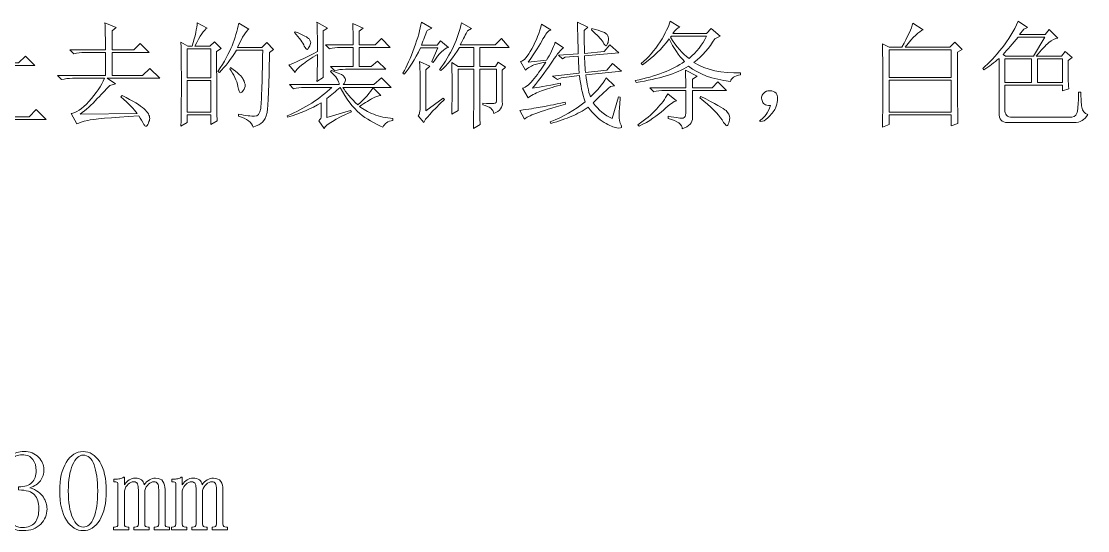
# Model space of a CAD drawing. Header units: inches. Extents: x -99 to 301, y -16 to 251.
# Drawn here: x 31.87 to 79.77, y -15.22 to 7.66 of the extents above; entities that cross this region are included whole.
import ezdxf

# ---------------------------------------------------------------- set-up
doc = ezdxf.new("R2010")
doc.units = ezdxf.units.IN
doc.header["$MEASUREMENT"] = 0
doc.layers.add('_U+68F0_U+52EE_U+934A', color=7, linetype='Continuous')

# ---------------------------------------------------------------- blocks, each defined once
blk = doc.blocks.new('block 4')
at = {"layer": '_U+68F0_U+52EE_U+934A', "lineweight": 0}
for points in [[(39.323, 6.424), (39.323, 5.124), (40.379, 5.124), (40.379, 6.424), (39.323, 6.424)], [(70.856, 6.383), (70.856, 5.144), (73.638, 5.144), (73.638, 6.383), (70.856, 6.383)], [(76.054, 5.977), (76.054, 4.921), (77.252, 4.921), (77.252, 5.977), (76.054, 5.977)], [(77.516, 5.977), (77.516, 4.921), (78.633, 4.921), (78.633, 5.977), (77.516, 5.977)], [(39.323, 5.002), (39.323, 3.58), (40.379, 3.58), (40.379, 5.002), (39.323, 5.002)], [(70.856, 5.022), (70.856, 3.58), (73.638, 3.58), (73.638, 5.022), (70.856, 5.022)]]:
    blk.add_lwpolyline(points, dxfattribs=at)
for points, knots in [([(30.227, 7.562), (30.227, 7.562), (30.775, 7.318), (30.775, 7.318), (30.775, 7.318), (30.552, 7.155), (30.552, 7.155), (30.552, 7.155), (30.552, 5.794), (30.552, 5.794), (30.552, 5.794), (31.75, 5.794), (31.75, 5.794), (31.75, 5.794), (32.055, 6.099), (32.055, 6.099), (32.055, 6.099), (32.481, 5.672), (32.481, 5.672), (32.481, 5.672), (30.552, 5.672), (30.552, 5.672), (30.552, 5.672), (30.552, 3.377), (30.552, 3.377), (30.552, 3.377), (32.217, 3.377), (32.217, 3.377), (32.217, 3.377), (32.542, 3.702), (32.542, 3.702), (32.542, 3.702), (32.989, 3.255), (32.989, 3.255), (32.989, 3.255), (28.927, 3.255), (28.927, 3.255), (28.751, 3.255), (28.589, 3.235), (28.44, 3.194), (28.44, 3.194), (28.257, 3.377), (28.257, 3.377), (28.257, 3.377), (30.247, 3.377), (30.247, 3.377), (30.247, 3.377), (30.247, 6.79), (30.247, 6.79), (30.247, 7.034), (30.24, 7.291), (30.227, 7.562)], [0, 0, 0, 0, 1, 1, 1, 2, 2, 2, 3, 3, 3, 4, 4, 4, 5, 5, 5, 6, 6, 6, 7, 7, 7, 8, 8, 8, 9, 9, 9, 10, 10, 10, 11, 11, 11, 12, 12, 12, 13, 13, 13, 14, 14, 14, 15, 15, 15, 16, 16, 16, 17, 17, 17, 17]), ([(35.648, 6.383), (35.648, 6.871), (35.641, 7.277), (35.628, 7.602), (35.628, 7.602), (36.136, 7.379), (36.136, 7.379), (36.136, 7.379), (35.953, 7.237), (35.953, 7.237), (35.953, 7.237), (35.953, 6.383), (35.953, 6.383), (35.953, 6.383), (36.928, 6.383), (36.928, 6.383), (36.928, 6.383), (37.212, 6.668), (37.212, 6.668), (37.212, 6.668), (37.618, 6.261), (37.618, 6.261), (37.618, 6.261), (35.953, 6.261), (35.953, 6.261), (35.953, 6.261), (35.953, 5.226), (35.953, 5.226), (35.953, 5.226), (37.313, 5.226), (37.313, 5.226), (37.313, 5.226), (37.638, 5.55), (37.638, 5.55), (37.638, 5.55), (38.085, 5.104), (38.085, 5.104), (38.085, 5.104), (35.729, 5.104), (35.729, 5.104), (35.729, 5.104), (36.095, 4.86), (36.095, 4.86), (36.095, 4.86), (35.851, 4.779), (35.851, 4.779), (35.729, 4.657), (35.54, 4.46), (35.283, 4.19), (35.026, 3.905), (34.768, 3.675), (34.511, 3.499), (34.511, 3.499), (37.07, 3.519), (37.07, 3.519), (36.948, 3.709), (36.704, 3.959), (36.339, 4.271), (36.339, 4.271), (36.4, 4.332), (36.4, 4.332), (36.887, 4.088), (37.215, 3.888), (37.384, 3.732), (37.554, 3.576), (37.638, 3.431), (37.638, 3.296), (37.638, 3.255), (37.618, 3.187), (37.577, 3.092), (37.537, 2.998), (37.503, 2.95), (37.476, 2.95), (37.435, 2.95), (37.401, 2.978), (37.374, 3.032), (37.306, 3.153), (37.232, 3.282), (37.151, 3.418), (35.851, 3.336), (35.087, 3.269), (34.856, 3.214), (34.626, 3.161), (34.464, 3.106), (34.369, 3.052), (34.369, 3.052), (34.105, 3.519), (34.105, 3.519), (34.322, 3.532), (34.589, 3.715), (34.907, 4.068), (35.225, 4.42), (35.459, 4.765), (35.608, 5.104), (35.608, 5.104), (34.166, 5.104), (34.166, 5.104), (33.99, 5.104), (33.828, 5.083), (33.679, 5.043), (33.679, 5.043), (33.496, 5.226), (33.496, 5.226), (33.496, 5.226), (35.648, 5.226), (35.648, 5.226), (35.648, 5.226), (35.648, 6.261), (35.648, 6.261), (35.648, 6.261), (34.715, 6.261), (34.715, 6.261), (34.538, 6.261), (34.376, 6.241), (34.227, 6.2), (34.227, 6.2), (34.044, 6.383), (34.044, 6.383), (34.044, 6.383), (35.648, 6.383), (35.648, 6.383)], [0, 0, 0, 0, 1, 1, 1, 2, 2, 2, 3, 3, 3, 4, 4, 4, 5, 5, 5, 6, 6, 6, 7, 7, 7, 8, 8, 8, 9, 9, 9, 10, 10, 10, 11, 11, 11, 12, 12, 12, 13, 13, 13, 14, 14, 14, 15, 15, 15, 16, 16, 16, 17, 17, 17, 18, 18, 18, 19, 19, 19, 20, 20, 20, 21, 21, 21, 22, 22, 22, 23, 23, 23, 24, 24, 24, 25, 25, 25, 26, 26, 26, 27, 27, 27, 28, 28, 28, 29, 29, 29, 30, 30, 30, 31, 31, 31, 32, 32, 32, 33, 33, 33, 34, 34, 34, 35, 35, 35, 36, 36, 36, 37, 37, 37, 38, 38, 38, 39, 39, 39, 40, 40, 40, 40]), ([(40.643, 6.302), (40.643, 4.718), (40.65, 3.681), (40.663, 3.194), (40.663, 3.194), (40.379, 3.032), (40.379, 3.032), (40.379, 3.032), (40.379, 3.458), (40.379, 3.458), (40.379, 3.458), (39.323, 3.458), (39.323, 3.458), (39.323, 3.458), (39.323, 3.113), (39.323, 3.113), (39.323, 3.113), (39.039, 2.95), (39.039, 2.95), (39.053, 3.587), (39.059, 4.22), (39.059, 4.85), (39.059, 5.479), (39.053, 6.106), (39.039, 6.729), (39.039, 6.729), (39.344, 6.546), (39.344, 6.546), (39.344, 6.546), (39.547, 6.546), (39.547, 6.546), (39.682, 7.006), (39.756, 7.358), (39.77, 7.602), (39.77, 7.602), (40.217, 7.358), (40.217, 7.358), (40.081, 7.291), (39.899, 7.02), (39.669, 6.546), (39.669, 6.546), (40.339, 6.546), (40.339, 6.546), (40.339, 6.546), (40.542, 6.749), (40.542, 6.749), (40.542, 6.749), (40.846, 6.444), (40.846, 6.444), (40.846, 6.444), (40.643, 6.302), (40.643, 6.302)], [0, 0, 0, 0, 1, 1, 1, 2, 2, 2, 3, 3, 3, 4, 4, 4, 5, 5, 5, 6, 6, 6, 7, 7, 7, 8, 8, 8, 9, 9, 9, 10, 10, 10, 11, 11, 11, 12, 12, 12, 13, 13, 13, 14, 14, 14, 15, 15, 15, 16, 16, 16, 17, 17, 17, 17]), ([(41.638, 7.582), (41.638, 7.582), (42.085, 7.318), (42.085, 7.318), (41.976, 7.25), (41.807, 6.973), (41.577, 6.485), (41.577, 6.485), (42.674, 6.485), (42.674, 6.485), (42.674, 6.485), (42.897, 6.708), (42.897, 6.708), (42.897, 6.708), (43.201, 6.404), (43.201, 6.404), (43.201, 6.404), (43.019, 6.261), (43.019, 6.261), (42.992, 4.677), (42.954, 3.78), (42.907, 3.57), (42.86, 3.36), (42.792, 3.214), (42.704, 3.133), (42.616, 3.052), (42.477, 2.978), (42.288, 2.91), (42.22, 3.126), (41.997, 3.289), (41.618, 3.397), (41.618, 3.397), (41.618, 3.499), (41.618, 3.499), (41.956, 3.431), (42.2, 3.397), (42.349, 3.397), (42.498, 3.397), (42.589, 3.512), (42.623, 3.742), (42.656, 3.973), (42.687, 4.846), (42.714, 6.363), (42.714, 6.363), (41.537, 6.363), (41.537, 6.363), (41.293, 5.97), (41.036, 5.639), (40.765, 5.368), (40.765, 5.368), (40.704, 5.408), (40.704, 5.408), (40.988, 5.842), (41.198, 6.228), (41.334, 6.566), (41.469, 6.905), (41.57, 7.243), (41.638, 7.582)], [0, 0, 0, 0, 1, 1, 1, 2, 2, 2, 3, 3, 3, 4, 4, 4, 5, 5, 5, 6, 6, 6, 7, 7, 7, 8, 8, 8, 9, 9, 9, 10, 10, 10, 11, 11, 11, 12, 12, 12, 13, 13, 13, 14, 14, 14, 15, 15, 15, 16, 16, 16, 17, 17, 17, 18, 18, 18, 19, 19, 19, 19]), ([(45.435, 7.237), (45.435, 7.237), (45.435, 5.144), (45.435, 5.144), (45.435, 5.144), (45.151, 4.961), (45.151, 4.961), (45.164, 5.3), (45.171, 5.706), (45.171, 6.18), (44.887, 6.004), (44.654, 5.845), (44.471, 5.703), (44.288, 5.561), (44.19, 5.449), (44.176, 5.368), (44.176, 5.368), (43.892, 5.713), (43.892, 5.713), (44.122, 5.781), (44.549, 5.977), (45.171, 6.302), (45.171, 6.993), (45.164, 7.433), (45.151, 7.623), (45.151, 7.623), (45.618, 7.358), (45.618, 7.358), (45.618, 7.358), (45.435, 7.237), (45.435, 7.237)], [0, 0, 0, 0, 1, 1, 1, 2, 2, 2, 3, 3, 3, 4, 4, 4, 5, 5, 5, 6, 6, 6, 7, 7, 7, 8, 8, 8, 9, 9, 9, 10, 10, 10, 10]), ([(44.176, 7.196), (44.542, 7.047), (44.748, 6.938), (44.796, 6.871), (44.843, 6.803), (44.867, 6.749), (44.867, 6.708), (44.867, 6.654), (44.846, 6.59), (44.806, 6.515), (44.765, 6.441), (44.731, 6.404), (44.704, 6.404), (44.664, 6.404), (44.623, 6.451), (44.582, 6.546), (44.514, 6.708), (44.366, 6.912), (44.136, 7.155), (44.136, 7.155), (44.176, 7.196), (44.176, 7.196)], [0, 0, 0, 0, 1, 1, 1, 2, 2, 2, 3, 3, 3, 4, 4, 4, 5, 5, 5, 6, 6, 6, 7, 7, 7, 7]), ([(45.537, 6.607), (45.537, 6.607), (46.775, 6.607), (46.775, 6.607), (46.775, 7.067), (46.768, 7.386), (46.755, 7.562), (46.755, 7.562), (47.222, 7.358), (47.222, 7.358), (47.222, 7.358), (47.039, 7.216), (47.039, 7.216), (47.039, 7.216), (47.039, 6.607), (47.039, 6.607), (47.039, 6.607), (47.77, 6.607), (47.77, 6.607), (47.77, 6.607), (48.054, 6.891), (48.054, 6.891), (48.054, 6.891), (48.44, 6.485), (48.44, 6.485), (48.44, 6.485), (47.039, 6.485), (47.039, 6.485), (47.039, 6.485), (47.039, 5.632), (47.039, 5.632), (47.039, 5.632), (47.587, 5.632), (47.587, 5.632), (47.587, 5.632), (47.872, 5.876), (47.872, 5.876), (47.872, 5.876), (48.237, 5.51), (48.237, 5.51), (48.237, 5.51), (46.43, 5.51), (46.43, 5.51), (46.254, 5.51), (46.092, 5.489), (45.943, 5.449), (45.943, 5.449), (45.76, 5.632), (45.76, 5.632), (45.76, 5.632), (46.775, 5.632), (46.775, 5.632), (46.775, 5.632), (46.775, 6.485), (46.775, 6.485), (46.775, 6.485), (46.207, 6.485), (46.207, 6.485), (46.031, 6.485), (45.868, 6.465), (45.72, 6.424), (45.72, 6.424), (45.537, 6.607), (45.537, 6.607)], [0, 0, 0, 0, 1, 1, 1, 2, 2, 2, 3, 3, 3, 4, 4, 4, 5, 5, 5, 6, 6, 6, 7, 7, 7, 8, 8, 8, 9, 9, 9, 10, 10, 10, 11, 11, 11, 12, 12, 12, 13, 13, 13, 14, 14, 14, 15, 15, 15, 16, 16, 16, 17, 17, 17, 18, 18, 18, 19, 19, 19, 20, 20, 20, 21, 21, 21, 21]), ([(49.841, 7.623), (49.841, 7.623), (50.308, 7.358), (50.308, 7.358), (50.308, 7.358), (50.105, 7.257), (50.105, 7.257), (50.024, 7.067), (49.936, 6.844), (49.841, 6.587), (49.841, 6.587), (50.552, 6.587), (50.552, 6.587), (50.552, 6.587), (50.694, 6.79), (50.694, 6.79), (50.694, 6.79), (51.059, 6.485), (51.059, 6.485), (50.87, 6.458), (50.639, 6.234), (50.369, 5.815), (50.369, 5.815), (50.308, 5.855), (50.308, 5.855), (50.308, 5.855), (50.572, 6.465), (50.572, 6.465), (50.572, 6.465), (49.801, 6.465), (49.801, 6.465), (49.543, 5.95), (49.3, 5.557), (49.07, 5.286), (49.07, 5.286), (49.009, 5.327), (49.009, 5.327), (49.184, 5.639), (49.354, 6.018), (49.516, 6.465), (49.679, 6.912), (49.787, 7.298), (49.841, 7.623)], [0, 0, 0, 0, 1, 1, 1, 2, 2, 2, 3, 3, 3, 4, 4, 4, 5, 5, 5, 6, 6, 6, 7, 7, 7, 8, 8, 8, 9, 9, 9, 10, 10, 10, 11, 11, 11, 12, 12, 12, 13, 13, 13, 14, 14, 14, 14]), ([(52.095, 7.338), (52.095, 7.338), (51.912, 7.237), (51.912, 7.237), (51.831, 7.088), (51.722, 6.878), (51.587, 6.607), (51.587, 6.607), (53.151, 6.607), (53.151, 6.607), (53.151, 6.607), (53.435, 6.891), (53.435, 6.891), (53.435, 6.891), (53.78, 6.485), (53.78, 6.485), (53.78, 6.485), (52.46, 6.485), (52.46, 6.485), (52.46, 6.485), (52.46, 5.632), (52.46, 5.632), (52.46, 5.632), (53.171, 5.632), (53.171, 5.632), (53.171, 5.632), (53.293, 5.835), (53.293, 5.835), (53.293, 5.835), (53.618, 5.611), (53.618, 5.611), (53.618, 5.611), (53.475, 5.469), (53.475, 5.469), (53.475, 5.469), (53.475, 4.047), (53.475, 4.047), (53.503, 3.803), (53.374, 3.627), (53.09, 3.519), (53.076, 3.709), (52.914, 3.837), (52.602, 3.905), (52.602, 3.905), (52.602, 3.986), (52.602, 3.986), (52.846, 3.973), (53.012, 3.966), (53.1, 3.966), (53.188, 3.966), (53.225, 4.04), (53.212, 4.19), (53.212, 4.19), (53.212, 5.51), (53.212, 5.51), (53.212, 5.51), (52.46, 5.51), (52.46, 5.51), (52.46, 3.952), (52.467, 3.126), (52.481, 3.032), (52.481, 3.032), (52.176, 2.849), (52.176, 2.849), (52.189, 3.35), (52.196, 4.237), (52.196, 5.51), (52.196, 5.51), (51.486, 5.51), (51.486, 5.51), (51.486, 5.51), (51.486, 3.661), (51.486, 3.661), (51.486, 3.661), (51.201, 3.499), (51.201, 3.499), (51.215, 3.905), (51.222, 4.301), (51.222, 4.687), (51.222, 5.073), (51.215, 5.449), (51.201, 5.815), (51.201, 5.815), (51.486, 5.632), (51.486, 5.632), (51.486, 5.632), (52.196, 5.632), (52.196, 5.632), (52.196, 5.632), (52.196, 6.485), (52.196, 6.485), (52.196, 6.485), (51.547, 6.485), (51.547, 6.485), (51.276, 6.038), (50.998, 5.693), (50.714, 5.449), (50.714, 5.449), (50.653, 5.489), (50.653, 5.489), (50.91, 5.828), (51.12, 6.177), (51.283, 6.536), (51.445, 6.894), (51.567, 7.25), (51.648, 7.602), (51.648, 7.602), (52.095, 7.338), (52.095, 7.338)], [0, 0, 0, 0, 1, 1, 1, 2, 2, 2, 3, 3, 3, 4, 4, 4, 5, 5, 5, 6, 6, 6, 7, 7, 7, 8, 8, 8, 9, 9, 9, 10, 10, 10, 11, 11, 11, 12, 12, 12, 13, 13, 13, 14, 14, 14, 15, 15, 15, 16, 16, 16, 17, 17, 17, 18, 18, 18, 19, 19, 19, 20, 20, 20, 21, 21, 21, 22, 22, 22, 23, 23, 23, 24, 24, 24, 25, 25, 25, 26, 26, 26, 27, 27, 27, 28, 28, 28, 29, 29, 29, 30, 30, 30, 31, 31, 31, 32, 32, 32, 33, 33, 33, 34, 34, 34, 35, 35, 35, 36, 36, 36, 36]), ([(55.242, 7.541), (55.242, 7.541), (55.648, 7.277), (55.648, 7.277), (55.54, 7.237), (55.425, 7.101), (55.303, 6.871), (55.181, 6.627), (54.958, 6.282), (54.633, 5.835), (54.633, 5.835), (55.465, 5.916), (55.465, 5.916), (55.628, 6.187), (55.756, 6.458), (55.851, 6.729), (55.851, 6.729), (56.217, 6.465), (56.217, 6.465), (56.122, 6.41), (55.959, 6.214), (55.729, 5.876), (55.499, 5.537), (55.201, 5.13), (54.836, 4.657), (55.025, 4.684), (55.445, 4.758), (56.095, 4.88), (56.095, 4.88), (56.095, 4.799), (56.095, 4.799), (55.729, 4.704), (55.445, 4.619), (55.242, 4.545), (55.039, 4.47), (54.836, 4.365), (54.633, 4.23), (54.633, 4.23), (54.389, 4.657), (54.389, 4.657), (54.538, 4.697), (54.711, 4.843), (54.907, 5.094), (55.103, 5.344), (55.276, 5.591), (55.425, 5.835), (55.276, 5.808), (55.12, 5.771), (54.958, 5.723), (54.795, 5.675), (54.646, 5.591), (54.511, 5.469), (54.511, 5.469), (54.288, 5.855), (54.288, 5.855), (54.437, 5.882), (54.609, 6.075), (54.806, 6.434), (55.002, 6.793), (55.147, 7.162), (55.242, 7.541)], [0, 0, 0, 0, 1, 1, 1, 2, 2, 2, 3, 3, 3, 4, 4, 4, 5, 5, 5, 6, 6, 6, 7, 7, 7, 8, 8, 8, 9, 9, 9, 10, 10, 10, 11, 11, 11, 12, 12, 12, 13, 13, 13, 14, 14, 14, 15, 15, 15, 16, 16, 16, 17, 17, 17, 18, 18, 18, 19, 19, 19, 20, 20, 20, 20]), ([(57.171, 6.119), (57.171, 5.929), (57.184, 5.679), (57.212, 5.368), (57.212, 5.368), (58.166, 5.469), (58.166, 5.469), (58.166, 5.469), (58.43, 5.774), (58.43, 5.774), (58.43, 5.774), (58.836, 5.429), (58.836, 5.429), (58.836, 5.429), (57.232, 5.266), (57.232, 5.266), (57.273, 4.846), (57.34, 4.514), (57.435, 4.271), (57.733, 4.541), (57.97, 4.826), (58.146, 5.124), (58.146, 5.124), (58.511, 4.758), (58.511, 4.758), (58.511, 4.758), (58.328, 4.738), (58.328, 4.738), (58.071, 4.494), (57.814, 4.251), (57.557, 4.007), (57.8, 3.668), (58.085, 3.431), (58.41, 3.296), (58.41, 3.296), (58.694, 4.271), (58.694, 4.271), (58.694, 4.271), (58.775, 4.251), (58.775, 4.251), (58.748, 3.939), (58.731, 3.681), (58.724, 3.479), (58.717, 3.275), (58.748, 3.113), (58.816, 2.991), (58.829, 2.964), (58.836, 2.943), (58.836, 2.93), (58.836, 2.876), (58.765, 2.859), (58.623, 2.879), (58.48, 2.899), (58.291, 2.981), (58.054, 3.123), (57.817, 3.265), (57.577, 3.492), (57.333, 3.803), (57.09, 3.641), (56.843, 3.505), (56.592, 3.397), (56.342, 3.289), (56.027, 3.181), (55.648, 3.072), (55.648, 3.072), (55.628, 3.153), (55.628, 3.153), (56.21, 3.37), (56.731, 3.668), (57.191, 4.047), (57.069, 4.413), (56.988, 4.806), (56.948, 5.226), (56.948, 5.226), (56.115, 5.124), (56.115, 5.124), (56.115, 5.124), (55.953, 5.043), (55.953, 5.043), (55.953, 5.043), (55.729, 5.205), (55.729, 5.205), (55.729, 5.205), (56.927, 5.327), (56.927, 5.327), (56.914, 5.517), (56.9, 5.774), (56.887, 6.099), (56.887, 6.099), (56.298, 6.059), (56.298, 6.059), (56.298, 6.059), (56.176, 5.977), (56.176, 5.977), (56.176, 5.977), (55.993, 6.14), (55.993, 6.14), (55.993, 6.14), (56.887, 6.2), (56.887, 6.2), (56.873, 6.675), (56.86, 7.148), (56.846, 7.623), (56.846, 7.623), (57.313, 7.399), (57.313, 7.399), (57.313, 7.399), (57.151, 7.257), (57.151, 7.257), (57.151, 6.973), (57.157, 6.627), (57.171, 6.221), (57.171, 6.221), (58.044, 6.302), (58.044, 6.302), (58.044, 6.302), (58.308, 6.607), (58.308, 6.607), (58.308, 6.607), (58.714, 6.241), (58.714, 6.241), (58.714, 6.241), (57.171, 6.119), (57.171, 6.119)], [0, 0, 0, 0, 1, 1, 1, 2, 2, 2, 3, 3, 3, 4, 4, 4, 5, 5, 5, 6, 6, 6, 7, 7, 7, 8, 8, 8, 9, 9, 9, 10, 10, 10, 11, 11, 11, 12, 12, 12, 13, 13, 13, 14, 14, 14, 15, 15, 15, 16, 16, 16, 17, 17, 17, 18, 18, 18, 19, 19, 19, 20, 20, 20, 21, 21, 21, 22, 22, 22, 23, 23, 23, 24, 24, 24, 25, 25, 25, 26, 26, 26, 27, 27, 27, 28, 28, 28, 29, 29, 29, 30, 30, 30, 31, 31, 31, 32, 32, 32, 33, 33, 33, 34, 34, 34, 35, 35, 35, 36, 36, 36, 37, 37, 37, 38, 38, 38, 39, 39, 39, 40, 40, 40, 41, 41, 41, 41]), ([(57.476, 7.277), (57.476, 7.277), (57.496, 7.338), (57.496, 7.338), (57.915, 7.23), (58.146, 7.138), (58.186, 7.064), (58.227, 6.989), (58.247, 6.925), (58.247, 6.871), (58.247, 6.803), (58.233, 6.736), (58.207, 6.668), (58.179, 6.6), (58.152, 6.566), (58.125, 6.566), (58.098, 6.566), (58.057, 6.62), (58.003, 6.729), (57.909, 6.878), (57.733, 7.06), (57.476, 7.277)], [0, 0, 0, 0, 1, 1, 1, 2, 2, 2, 3, 3, 3, 4, 4, 4, 5, 5, 5, 6, 6, 6, 7, 7, 7, 7]), ([(60.968, 6.871), (60.656, 6.438), (60.257, 6.051), (59.77, 5.713), (59.77, 5.713), (59.709, 5.774), (59.709, 5.774), (60.034, 6.031), (60.318, 6.353), (60.562, 6.739), (60.806, 7.125), (60.954, 7.433), (61.009, 7.663), (61.009, 7.663), (61.455, 7.399), (61.455, 7.399), (61.347, 7.372), (61.239, 7.277), (61.13, 7.115), (61.13, 7.115), (62.653, 7.115), (62.653, 7.115), (62.653, 7.115), (62.856, 7.338), (62.856, 7.338), (62.856, 7.338), (63.262, 6.993), (63.262, 6.993), (63.262, 6.993), (63.019, 6.871), (63.019, 6.871), (62.775, 6.465), (62.463, 6.112), (62.085, 5.815), (62.639, 5.476), (63.337, 5.32), (64.176, 5.347), (64.176, 5.347), (64.176, 5.266), (64.176, 5.266), (63.905, 5.212), (63.756, 5.11), (63.729, 4.961), (62.917, 5.056), (62.288, 5.286), (61.841, 5.652), (61.286, 5.313), (60.501, 5.07), (59.486, 4.921), (59.486, 4.921), (59.445, 5.002), (59.445, 5.002), (60.379, 5.191), (61.117, 5.476), (61.658, 5.855), (61.401, 6.126), (61.171, 6.465), (60.968, 6.871)], [0, 0, 0, 0, 1, 1, 1, 2, 2, 2, 3, 3, 3, 4, 4, 4, 5, 5, 5, 6, 6, 6, 7, 7, 7, 8, 8, 8, 9, 9, 9, 10, 10, 10, 11, 11, 11, 12, 12, 12, 13, 13, 13, 14, 14, 14, 15, 15, 15, 16, 16, 16, 17, 17, 17, 18, 18, 18, 19, 19, 19, 19]), ([(73.922, 6.282), (73.922, 4.399), (73.929, 3.33), (73.942, 3.072), (73.942, 3.072), (73.638, 2.971), (73.638, 2.971), (73.638, 2.971), (73.638, 3.458), (73.638, 3.458), (73.638, 3.458), (70.856, 3.458), (70.856, 3.458), (70.856, 3.458), (70.856, 3.032), (70.856, 3.032), (70.856, 3.032), (70.551, 2.91), (70.551, 2.91), (70.565, 3.546), (70.572, 4.176), (70.572, 4.799), (70.572, 5.422), (70.565, 6.038), (70.551, 6.648), (70.551, 6.648), (70.856, 6.505), (70.856, 6.505), (70.856, 6.505), (71.425, 6.505), (71.425, 6.505), (71.695, 6.979), (71.858, 7.338), (71.912, 7.582), (71.912, 7.582), (72.379, 7.277), (72.379, 7.277), (72.203, 7.223), (71.932, 6.966), (71.567, 6.505), (71.567, 6.505), (73.577, 6.505), (73.577, 6.505), (73.577, 6.505), (73.8, 6.729), (73.8, 6.729), (73.8, 6.729), (74.125, 6.404), (74.125, 6.404), (74.125, 6.404), (73.922, 6.282), (73.922, 6.282)], [0, 0, 0, 0, 1, 1, 1, 2, 2, 2, 3, 3, 3, 4, 4, 4, 5, 5, 5, 6, 6, 6, 7, 7, 7, 8, 8, 8, 9, 9, 9, 10, 10, 10, 11, 11, 11, 12, 12, 12, 13, 13, 13, 14, 14, 14, 15, 15, 15, 16, 16, 16, 17, 17, 17, 17]), ([(78.896, 5.896), (78.896, 5.896), (78.896, 5.083), (78.896, 5.083), (78.896, 4.934), (78.903, 4.785), (78.917, 4.636), (78.917, 4.636), (78.633, 4.535), (78.633, 4.535), (78.633, 4.535), (78.633, 4.799), (78.633, 4.799), (78.633, 4.799), (76.054, 4.799), (76.054, 4.799), (76.054, 4.799), (76.054, 3.702), (76.054, 3.702), (76.04, 3.472), (76.149, 3.357), (76.379, 3.357), (76.379, 3.357), (79.059, 3.357), (79.059, 3.357), (79.208, 3.357), (79.296, 3.482), (79.323, 3.732), (79.35, 3.983), (79.364, 4.23), (79.364, 4.474), (79.364, 4.474), (79.465, 4.474), (79.465, 4.474), (79.465, 4.203), (79.478, 3.979), (79.506, 3.803), (79.533, 3.627), (79.621, 3.519), (79.77, 3.479), (79.634, 3.235), (79.431, 3.113), (79.16, 3.113), (79.16, 3.113), (76.176, 3.113), (76.176, 3.113), (75.905, 3.113), (75.777, 3.262), (75.79, 3.56), (75.79, 3.56), (75.79, 5.998), (75.79, 5.998), (75.573, 5.808), (75.344, 5.639), (75.1, 5.489), (75.1, 5.489), (75.059, 5.55), (75.059, 5.55), (75.344, 5.794), (75.631, 6.099), (75.922, 6.465), (76.213, 6.83), (76.453, 7.23), (76.643, 7.663), (76.643, 7.663), (77.069, 7.379), (77.069, 7.379), (77.069, 7.379), (76.907, 7.318), (76.907, 7.318), (76.907, 7.318), (76.704, 7.074), (76.704, 7.074), (76.704, 7.074), (77.861, 7.074), (77.861, 7.074), (77.861, 7.074), (78.044, 7.298), (78.044, 7.298), (78.044, 7.298), (78.43, 6.912), (78.43, 6.912), (78.308, 6.898), (78.172, 6.83), (78.023, 6.708), (77.874, 6.587), (77.685, 6.383), (77.455, 6.099), (77.455, 6.099), (78.592, 6.099), (78.592, 6.099), (78.592, 6.099), (78.755, 6.302), (78.755, 6.302), (78.755, 6.302), (79.079, 6.038), (79.079, 6.038), (79.079, 6.038), (78.896, 5.896), (78.896, 5.896)], [0, 0, 0, 0, 1, 1, 1, 2, 2, 2, 3, 3, 3, 4, 4, 4, 5, 5, 5, 6, 6, 6, 7, 7, 7, 8, 8, 8, 9, 9, 9, 10, 10, 10, 11, 11, 11, 12, 12, 12, 13, 13, 13, 14, 14, 14, 15, 15, 15, 16, 16, 16, 17, 17, 17, 18, 18, 18, 19, 19, 19, 20, 20, 20, 21, 21, 21, 22, 22, 22, 23, 23, 23, 24, 24, 24, 25, 25, 25, 26, 26, 26, 27, 27, 27, 28, 28, 28, 29, 29, 29, 30, 30, 30, 31, 31, 31, 32, 32, 32, 33, 33, 33, 33]), ([(61.069, 6.993), (61.069, 6.993), (61.029, 6.952), (61.029, 6.952), (61.286, 6.532), (61.564, 6.214), (61.862, 5.998), (62.199, 6.282), (62.463, 6.614), (62.653, 6.993), (62.653, 6.993), (61.069, 6.993), (61.069, 6.993)], [0, 0, 0, 0, 1, 1, 1, 2, 2, 2, 3, 3, 3, 4, 4, 4, 4]), ([(76.643, 6.952), (76.399, 6.654), (76.176, 6.397), (75.973, 6.18), (75.973, 6.18), (76.074, 6.099), (76.074, 6.099), (76.074, 6.099), (77.333, 6.099), (77.333, 6.099), (77.333, 6.099), (77.841, 6.952), (77.841, 6.952), (77.841, 6.952), (76.643, 6.952), (76.643, 6.952)], [0, 0, 0, 0, 1, 1, 1, 2, 2, 2, 3, 3, 3, 4, 4, 4, 5, 5, 5, 5]), ([(49.78, 5.307), (49.78, 5.401), (49.773, 5.584), (49.76, 5.855), (49.76, 5.855), (50.227, 5.652), (50.227, 5.652), (50.227, 5.652), (50.044, 5.489), (50.044, 5.489), (50.044, 5.489), (50.044, 3.641), (50.044, 3.641), (50.044, 3.641), (50.816, 4.21), (50.816, 4.21), (50.816, 4.21), (50.876, 4.149), (50.876, 4.149), (50.308, 3.607), (49.997, 3.262), (49.943, 3.113), (49.943, 3.113), (49.699, 3.418), (49.699, 3.418), (49.753, 3.499), (49.78, 3.593), (49.78, 3.702), (49.78, 3.702), (49.78, 5.307), (49.78, 5.307)], [0, 0, 0, 0, 1, 1, 1, 2, 2, 2, 3, 3, 3, 4, 4, 4, 5, 5, 5, 6, 6, 6, 7, 7, 7, 8, 8, 8, 9, 9, 9, 10, 10, 10, 10]), ([(41.273, 5.591), (41.597, 5.347), (41.787, 5.168), (41.841, 5.053), (41.895, 4.938), (41.922, 4.853), (41.922, 4.799), (41.922, 4.704), (41.895, 4.623), (41.841, 4.555), (41.787, 4.487), (41.746, 4.453), (41.719, 4.453), (41.665, 4.453), (41.625, 4.548), (41.597, 4.738), (41.543, 5.009), (41.421, 5.273), (41.232, 5.53), (41.232, 5.53), (41.273, 5.591), (41.273, 5.591)], [0, 0, 0, 0, 1, 1, 1, 2, 2, 2, 3, 3, 3, 4, 4, 4, 5, 5, 5, 6, 6, 6, 7, 7, 7, 7]), ([(46.146, 4.819), (46.146, 4.982), (46.017, 5.178), (45.76, 5.408), (45.76, 5.408), (45.8, 5.449), (45.8, 5.449), (46.125, 5.34), (46.311, 5.252), (46.359, 5.185), (46.406, 5.117), (46.43, 5.063), (46.43, 5.022), (46.43, 4.968), (46.396, 4.9), (46.329, 4.819), (46.329, 4.819), (47.709, 4.819), (47.709, 4.819), (47.709, 4.819), (48.054, 5.124), (48.054, 5.124), (48.054, 5.124), (48.481, 4.697), (48.481, 4.697), (48.481, 4.697), (46.308, 4.697), (46.308, 4.697), (46.457, 4.467), (46.68, 4.203), (46.978, 3.905), (47.316, 4.203), (47.547, 4.46), (47.669, 4.677), (47.669, 4.677), (48.014, 4.332), (48.014, 4.332), (47.905, 4.318), (47.787, 4.277), (47.658, 4.21), (47.53, 4.142), (47.33, 4.02), (47.06, 3.844), (47.222, 3.709), (47.435, 3.59), (47.699, 3.489), (47.963, 3.387), (48.251, 3.323), (48.562, 3.296), (48.562, 3.296), (48.562, 3.214), (48.562, 3.214), (48.332, 3.174), (48.183, 3.072), (48.115, 2.91), (47.722, 3.072), (47.374, 3.279), (47.07, 3.529), (46.765, 3.78), (46.471, 4.169), (46.186, 4.697), (45.997, 4.521), (45.8, 4.352), (45.598, 4.19), (45.598, 4.19), (45.598, 3.336), (45.598, 3.336), (45.598, 3.336), (46.653, 3.661), (46.653, 3.661), (46.653, 3.661), (46.694, 3.6), (46.694, 3.6), (45.963, 3.275), (45.557, 3.025), (45.476, 2.849), (45.476, 2.849), (45.232, 3.194), (45.232, 3.194), (45.313, 3.262), (45.347, 3.336), (45.334, 3.418), (45.334, 3.418), (45.334, 4.007), (45.334, 4.007), (44.9, 3.736), (44.4, 3.519), (43.831, 3.357), (43.831, 3.357), (43.811, 3.418), (43.811, 3.418), (44.61, 3.756), (45.279, 4.182), (45.821, 4.697), (45.821, 4.697), (44.582, 4.697), (44.582, 4.697), (44.406, 4.697), (44.244, 4.677), (44.095, 4.636), (44.095, 4.636), (43.912, 4.819), (43.912, 4.819), (43.912, 4.819), (46.146, 4.819), (46.146, 4.819)], [0, 0, 0, 0, 1, 1, 1, 2, 2, 2, 3, 3, 3, 4, 4, 4, 5, 5, 5, 6, 6, 6, 7, 7, 7, 8, 8, 8, 9, 9, 9, 10, 10, 10, 11, 11, 11, 12, 12, 12, 13, 13, 13, 14, 14, 14, 15, 15, 15, 16, 16, 16, 17, 17, 17, 18, 18, 18, 19, 19, 19, 20, 20, 20, 21, 21, 21, 22, 22, 22, 23, 23, 23, 24, 24, 24, 25, 25, 25, 26, 26, 26, 27, 27, 27, 28, 28, 28, 29, 29, 29, 30, 30, 30, 31, 31, 31, 32, 32, 32, 33, 33, 33, 34, 34, 34, 35, 35, 35, 35]), ([(60.095, 4.677), (60.095, 4.677), (61.719, 4.677), (61.719, 4.677), (61.719, 4.907), (61.712, 5.171), (61.699, 5.469), (61.699, 5.469), (62.227, 5.205), (62.227, 5.205), (62.227, 5.205), (62.024, 5.063), (62.024, 5.063), (62.024, 5.063), (62.024, 4.677), (62.024, 4.677), (62.024, 4.677), (62.897, 4.677), (62.897, 4.677), (62.897, 4.677), (63.161, 4.941), (63.161, 4.941), (63.161, 4.941), (63.547, 4.555), (63.547, 4.555), (63.547, 4.555), (62.024, 4.555), (62.024, 4.555), (62.024, 4.555), (62.024, 3.336), (62.024, 3.336), (62.024, 3.106), (61.868, 2.937), (61.557, 2.828), (61.557, 3.032), (61.347, 3.187), (60.927, 3.296), (60.927, 3.296), (60.927, 3.397), (60.927, 3.397), (61.293, 3.33), (61.516, 3.302), (61.597, 3.316), (61.679, 3.33), (61.719, 3.404), (61.719, 3.539), (61.719, 3.539), (61.719, 4.555), (61.719, 4.555), (61.719, 4.555), (60.765, 4.555), (60.765, 4.555), (60.589, 4.555), (60.426, 4.535), (60.277, 4.494), (60.277, 4.494), (60.095, 4.677), (60.095, 4.677)], [0, 0, 0, 0, 1, 1, 1, 2, 2, 2, 3, 3, 3, 4, 4, 4, 5, 5, 5, 6, 6, 6, 7, 7, 7, 8, 8, 8, 9, 9, 9, 10, 10, 10, 11, 11, 11, 12, 12, 12, 13, 13, 13, 14, 14, 14, 15, 15, 15, 16, 16, 16, 17, 17, 17, 18, 18, 18, 19, 19, 19, 19]), ([(60.907, 4.413), (60.907, 4.413), (61.293, 4.088), (61.293, 4.088), (61.184, 4.074), (60.995, 3.939), (60.724, 3.681), (60.44, 3.424), (60.075, 3.181), (59.628, 2.95), (59.628, 2.95), (59.567, 3.011), (59.567, 3.011), (60.23, 3.485), (60.677, 3.952), (60.907, 4.413)], [0, 0, 0, 0, 1, 1, 1, 2, 2, 2, 3, 3, 3, 4, 4, 4, 5, 5, 5, 5]), ([(65.323, 3.479), (65.398, 3.573), (65.462, 3.709), (65.516, 3.885), (65.394, 3.885), (65.306, 3.905), (65.252, 3.946), (65.198, 3.986), (65.161, 4.04), (65.141, 4.108), (65.12, 4.176), (65.117, 4.24), (65.13, 4.301), (65.144, 4.362), (65.191, 4.423), (65.273, 4.484), (65.354, 4.545), (65.455, 4.562), (65.577, 4.535), (65.699, 4.508), (65.773, 4.457), (65.8, 4.383), (65.828, 4.308), (65.841, 4.237), (65.841, 4.169), (65.841, 4.088), (65.821, 3.983), (65.78, 3.854), (65.74, 3.726), (65.648, 3.583), (65.506, 3.428), (65.364, 3.272), (65.249, 3.187), (65.161, 3.174), (65.073, 3.161), (65.029, 3.161), (65.029, 3.174), (65.029, 3.187), (65.049, 3.208), (65.09, 3.235), (65.171, 3.302), (65.249, 3.383), (65.323, 3.479)], [0, 0, 0, 0, 1, 1, 1, 2, 2, 2, 3, 3, 3, 4, 4, 4, 5, 5, 5, 6, 6, 6, 7, 7, 7, 8, 8, 8, 9, 9, 9, 10, 10, 10, 11, 11, 11, 12, 12, 12, 13, 13, 13, 14, 14, 14, 14]), ([(54.267, 3.661), (54.646, 3.715), (54.951, 3.763), (55.181, 3.803), (55.411, 3.844), (55.783, 3.918), (56.298, 4.027), (56.298, 4.027), (56.318, 3.946), (56.318, 3.946), (55.709, 3.77), (55.266, 3.631), (54.988, 3.529), (54.711, 3.428), (54.538, 3.343), (54.47, 3.275), (54.47, 3.275), (54.267, 3.661), (54.267, 3.661)], [0, 0, 0, 0, 1, 1, 1, 2, 2, 2, 3, 3, 3, 4, 4, 4, 5, 5, 5, 6, 6, 6, 6]), ([(62.389, 4.291), (63.039, 3.966), (63.418, 3.753), (63.526, 3.651), (63.634, 3.549), (63.689, 3.438), (63.689, 3.316), (63.689, 3.262), (63.675, 3.191), (63.648, 3.103), (63.621, 3.015), (63.594, 2.971), (63.567, 2.971), (63.526, 2.971), (63.452, 3.059), (63.344, 3.235), (63.181, 3.492), (62.849, 3.824), (62.349, 4.23), (62.349, 4.23), (62.389, 4.291), (62.389, 4.291)], [0, 0, 0, 0, 1, 1, 1, 2, 2, 2, 3, 3, 3, 4, 4, 4, 5, 5, 5, 6, 6, 6, 7, 7, 7, 7])]:
    blk.add_open_spline(points, degree=3, knots=knots, dxfattribs=at)
blk = doc.blocks.new('block 5')
at = {"layer": '_U+68F0_U+52EE_U+934A', "lineweight": 0}
for points, knots in [([(33.025, -14.243), (33.025, -14.5), (32.93, -14.728), (32.74, -14.923), (32.551, -15.12), (32.287, -15.218), (31.949, -15.218), (31.705, -15.218), (31.495, -15.151), (31.319, -15.015), (31.143, -14.88), (31.055, -14.724), (31.055, -14.548), (31.055, -14.467), (31.082, -14.396), (31.136, -14.334), (31.191, -14.274), (31.245, -14.243), (31.299, -14.243), (31.38, -14.243), (31.438, -14.274), (31.472, -14.334), (31.505, -14.396), (31.522, -14.446), (31.522, -14.487), (31.522, -14.555), (31.508, -14.609), (31.482, -14.649), (31.454, -14.704), (31.441, -14.751), (31.441, -14.792), (31.441, -14.873), (31.492, -14.941), (31.593, -14.994), (31.695, -15.049), (31.806, -15.076), (31.928, -15.076), (32.172, -15.076), (32.355, -15.005), (32.477, -14.863), (32.599, -14.72), (32.659, -14.5), (32.659, -14.203), (32.659, -13.959), (32.595, -13.762), (32.466, -13.614), (32.338, -13.465), (32.097, -13.39), (31.746, -13.39), (31.746, -13.39), (31.746, -13.248), (31.746, -13.248), (32.016, -13.248), (32.216, -13.184), (32.345, -13.055), (32.473, -12.926), (32.538, -12.747), (32.538, -12.517), (32.538, -12.327), (32.487, -12.161), (32.385, -12.019), (32.284, -11.877), (32.124, -11.806), (31.908, -11.806), (31.813, -11.806), (31.712, -11.829), (31.604, -11.877), (31.495, -11.924), (31.441, -12.002), (31.441, -12.11), (31.441, -12.218), (31.454, -12.287), (31.482, -12.313), (31.508, -12.34), (31.522, -12.374), (31.522, -12.415), (31.522, -12.483), (31.508, -12.537), (31.482, -12.577), (31.454, -12.618), (31.407, -12.638), (31.339, -12.638), (31.285, -12.638), (31.235, -12.618), (31.187, -12.577), (31.14, -12.537), (31.116, -12.462), (31.116, -12.354), (31.116, -12.151), (31.204, -11.985), (31.38, -11.856), (31.556, -11.728), (31.759, -11.663), (31.989, -11.663), (32.26, -11.663), (32.477, -11.748), (32.639, -11.917), (32.801, -12.087), (32.883, -12.266), (32.883, -12.455), (32.883, -12.659), (32.832, -12.831), (32.73, -12.974), (32.629, -13.115), (32.47, -13.221), (32.253, -13.288), (32.551, -13.397), (32.754, -13.539), (32.862, -13.715), (32.971, -13.891), (33.025, -14.067), (33.025, -14.243)], [0, 0, 0, 0, 1, 1, 1, 2, 2, 2, 3, 3, 3, 4, 4, 4, 5, 5, 5, 6, 6, 6, 7, 7, 7, 8, 8, 8, 9, 9, 9, 10, 10, 10, 11, 11, 11, 12, 12, 12, 13, 13, 13, 14, 14, 14, 15, 15, 15, 16, 16, 16, 17, 17, 17, 18, 18, 18, 19, 19, 19, 20, 20, 20, 21, 21, 21, 22, 22, 22, 23, 23, 23, 24, 24, 24, 25, 25, 25, 26, 26, 26, 27, 27, 27, 28, 28, 28, 29, 29, 29, 30, 30, 30, 31, 31, 31, 32, 32, 32, 33, 33, 33, 34, 34, 34, 35, 35, 35, 36, 36, 36, 37, 37, 37, 37]), ([(34.649, -15.218), (34.351, -15.218), (34.101, -15.063), (33.898, -14.751), (33.695, -14.44), (33.593, -13.999), (33.593, -13.43), (33.593, -12.903), (33.691, -12.476), (33.888, -12.151), (34.084, -11.826), (34.338, -11.663), (34.649, -11.663), (34.947, -11.663), (35.194, -11.819), (35.39, -12.13), (35.586, -12.442), (35.685, -12.876), (35.685, -13.43), (35.685, -13.986), (35.586, -14.423), (35.39, -14.741), (35.194, -15.059), (34.947, -15.218), (34.649, -15.218)], [0, 0, 0, 0, 1, 1, 1, 2, 2, 2, 3, 3, 3, 4, 4, 4, 5, 5, 5, 6, 6, 6, 7, 7, 7, 8, 8, 8, 8]), ([(34.649, -11.826), (34.46, -11.826), (34.3, -11.972), (34.172, -12.262), (34.043, -12.554), (33.979, -12.943), (33.979, -13.43), (33.979, -13.945), (34.043, -14.345), (34.172, -14.629), (34.3, -14.914), (34.46, -15.056), (34.649, -15.056), (34.852, -15.056), (35.011, -14.914), (35.126, -14.629), (35.241, -14.345), (35.299, -13.945), (35.299, -13.43), (35.299, -12.943), (35.245, -12.554), (35.137, -12.262), (35.028, -11.972), (34.865, -11.826), (34.649, -11.826)], [0, 0, 0, 0, 1, 1, 1, 2, 2, 2, 3, 3, 3, 4, 4, 4, 5, 5, 5, 6, 6, 6, 7, 7, 7, 8, 8, 8, 8]), ([(36.091, -12.903), (36.158, -12.903), (36.226, -12.896), (36.294, -12.882), (36.361, -12.869), (36.416, -12.848), (36.456, -12.821), (36.456, -12.821), (36.497, -12.821), (36.497, -12.821), (36.497, -12.821), (36.497, -13.166), (36.497, -13.166), (36.565, -13.058), (36.639, -12.98), (36.72, -12.933), (36.802, -12.885), (36.889, -12.862), (36.984, -12.862), (37.106, -12.862), (37.2, -12.885), (37.268, -12.933), (37.336, -12.98), (37.377, -13.058), (37.39, -13.166), (37.458, -13.058), (37.536, -12.98), (37.624, -12.933), (37.712, -12.885), (37.803, -12.862), (37.898, -12.862), (38.06, -12.862), (38.172, -12.909), (38.233, -13.004), (38.294, -13.099), (38.324, -13.221), (38.324, -13.37), (38.324, -13.37), (38.324, -14.914), (38.324, -14.914), (38.324, -14.968), (38.338, -15.005), (38.365, -15.025), (38.392, -15.045), (38.432, -15.056), (38.487, -15.056), (38.487, -15.056), (38.527, -15.056), (38.527, -15.056), (38.527, -15.056), (38.527, -15.178), (38.527, -15.178), (38.527, -15.178), (37.837, -15.178), (37.837, -15.178), (37.837, -15.178), (37.837, -15.056), (37.837, -15.056), (37.837, -15.056), (37.877, -15.056), (37.877, -15.056), (37.932, -15.056), (37.972, -15.045), (37.999, -15.025), (38.026, -15.005), (38.04, -14.968), (38.04, -14.914), (38.04, -14.914), (38.04, -13.39), (38.04, -13.39), (38.04, -13.241), (38.023, -13.143), (37.989, -13.095), (37.955, -13.048), (37.905, -13.025), (37.837, -13.025), (37.742, -13.025), (37.657, -13.058), (37.583, -13.126), (37.508, -13.194), (37.451, -13.288), (37.411, -13.41), (37.411, -13.41), (37.411, -14.914), (37.411, -14.914), (37.411, -14.968), (37.424, -15.005), (37.451, -15.025), (37.478, -15.045), (37.519, -15.056), (37.573, -15.056), (37.573, -15.056), (37.614, -15.056), (37.614, -15.056), (37.614, -15.056), (37.614, -15.178), (37.614, -15.178), (37.614, -15.178), (36.923, -15.178), (36.923, -15.178), (36.923, -15.178), (36.923, -15.056), (36.923, -15.056), (36.923, -15.056), (36.964, -15.056), (36.964, -15.056), (37.018, -15.056), (37.059, -15.045), (37.086, -15.025), (37.113, -15.005), (37.126, -14.968), (37.126, -14.914), (37.126, -14.914), (37.126, -13.39), (37.126, -13.39), (37.126, -13.268), (37.113, -13.177), (37.086, -13.115), (37.059, -13.055), (37.004, -13.025), (36.923, -13.025), (36.828, -13.025), (36.744, -13.058), (36.67, -13.126), (36.595, -13.194), (36.537, -13.295), (36.497, -13.43), (36.497, -13.43), (36.497, -14.914), (36.497, -14.914), (36.497, -14.968), (36.51, -15.005), (36.537, -15.025), (36.565, -15.045), (36.605, -15.056), (36.659, -15.056), (36.659, -15.056), (36.7, -15.056), (36.7, -15.056), (36.7, -15.056), (36.7, -15.178), (36.7, -15.178), (36.7, -15.178), (36.01, -15.178), (36.01, -15.178), (36.01, -15.178), (36.01, -15.056), (36.01, -15.056), (36.01, -15.056), (36.05, -15.056), (36.05, -15.056), (36.104, -15.056), (36.145, -15.045), (36.172, -15.025), (36.199, -15.005), (36.212, -14.968), (36.212, -14.914), (36.212, -14.914), (36.212, -13.146), (36.212, -13.146), (36.212, -13.106), (36.206, -13.075), (36.192, -13.055), (36.179, -13.034), (36.152, -13.025), (36.111, -13.025), (36.111, -13.025), (36.03, -13.025), (36.03, -13.025), (36.03, -13.025), (36.03, -12.903), (36.03, -12.903), (36.03, -12.903), (36.091, -12.903), (36.091, -12.903)], [0, 0, 0, 0, 1, 1, 1, 2, 2, 2, 3, 3, 3, 4, 4, 4, 5, 5, 5, 6, 6, 6, 7, 7, 7, 8, 8, 8, 9, 9, 9, 10, 10, 10, 11, 11, 11, 12, 12, 12, 13, 13, 13, 14, 14, 14, 15, 15, 15, 16, 16, 16, 17, 17, 17, 18, 18, 18, 19, 19, 19, 20, 20, 20, 21, 21, 21, 22, 22, 22, 23, 23, 23, 24, 24, 24, 25, 25, 25, 26, 26, 26, 27, 27, 27, 28, 28, 28, 29, 29, 29, 30, 30, 30, 31, 31, 31, 32, 32, 32, 33, 33, 33, 34, 34, 34, 35, 35, 35, 36, 36, 36, 37, 37, 37, 38, 38, 38, 39, 39, 39, 40, 40, 40, 41, 41, 41, 42, 42, 42, 43, 43, 43, 44, 44, 44, 45, 45, 45, 46, 46, 46, 47, 47, 47, 48, 48, 48, 49, 49, 49, 50, 50, 50, 51, 51, 51, 52, 52, 52, 53, 53, 53, 54, 54, 54, 55, 55, 55, 56, 56, 56, 57, 57, 57, 58, 58, 58, 58]), ([(38.69, -12.903), (38.757, -12.903), (38.825, -12.896), (38.893, -12.882), (38.96, -12.869), (39.015, -12.848), (39.055, -12.821), (39.055, -12.821), (39.096, -12.821), (39.096, -12.821), (39.096, -12.821), (39.096, -13.166), (39.096, -13.166), (39.164, -13.058), (39.238, -12.98), (39.319, -12.933), (39.401, -12.885), (39.488, -12.862), (39.583, -12.862), (39.705, -12.862), (39.799, -12.885), (39.867, -12.933), (39.935, -12.98), (39.976, -13.058), (39.989, -13.166), (40.057, -13.058), (40.135, -12.98), (40.223, -12.933), (40.311, -12.885), (40.402, -12.862), (40.497, -12.862), (40.659, -12.862), (40.771, -12.909), (40.832, -13.004), (40.893, -13.099), (40.923, -13.221), (40.923, -13.37), (40.923, -13.37), (40.923, -14.914), (40.923, -14.914), (40.923, -14.968), (40.937, -15.005), (40.964, -15.025), (40.991, -15.045), (41.031, -15.056), (41.086, -15.056), (41.086, -15.056), (41.126, -15.056), (41.126, -15.056), (41.126, -15.056), (41.126, -15.178), (41.126, -15.178), (41.126, -15.178), (40.436, -15.178), (40.436, -15.178), (40.436, -15.178), (40.436, -15.056), (40.436, -15.056), (40.436, -15.056), (40.476, -15.056), (40.476, -15.056), (40.531, -15.056), (40.571, -15.045), (40.598, -15.025), (40.625, -15.005), (40.639, -14.968), (40.639, -14.914), (40.639, -14.914), (40.639, -13.39), (40.639, -13.39), (40.639, -13.241), (40.622, -13.143), (40.588, -13.095), (40.554, -13.048), (40.504, -13.025), (40.436, -13.025), (40.341, -13.025), (40.256, -13.058), (40.182, -13.126), (40.107, -13.194), (40.05, -13.288), (40.01, -13.41), (40.01, -13.41), (40.01, -14.914), (40.01, -14.914), (40.01, -14.968), (40.023, -15.005), (40.05, -15.025), (40.077, -15.045), (40.118, -15.056), (40.172, -15.056), (40.172, -15.056), (40.213, -15.056), (40.213, -15.056), (40.213, -15.056), (40.213, -15.178), (40.213, -15.178), (40.213, -15.178), (39.522, -15.178), (39.522, -15.178), (39.522, -15.178), (39.522, -15.056), (39.522, -15.056), (39.522, -15.056), (39.563, -15.056), (39.563, -15.056), (39.617, -15.056), (39.658, -15.045), (39.685, -15.025), (39.712, -15.005), (39.725, -14.968), (39.725, -14.914), (39.725, -14.914), (39.725, -13.39), (39.725, -13.39), (39.725, -13.268), (39.712, -13.177), (39.685, -13.115), (39.658, -13.055), (39.603, -13.025), (39.522, -13.025), (39.427, -13.025), (39.343, -13.058), (39.269, -13.126), (39.194, -13.194), (39.136, -13.295), (39.096, -13.43), (39.096, -13.43), (39.096, -14.914), (39.096, -14.914), (39.096, -14.968), (39.109, -15.005), (39.136, -15.025), (39.164, -15.045), (39.204, -15.056), (39.258, -15.056), (39.258, -15.056), (39.299, -15.056), (39.299, -15.056), (39.299, -15.056), (39.299, -15.178), (39.299, -15.178), (39.299, -15.178), (38.608, -15.178), (38.608, -15.178), (38.608, -15.178), (38.608, -15.056), (38.608, -15.056), (38.608, -15.056), (38.649, -15.056), (38.649, -15.056), (38.703, -15.056), (38.744, -15.045), (38.771, -15.025), (38.798, -15.005), (38.811, -14.968), (38.811, -14.914), (38.811, -14.914), (38.811, -13.146), (38.811, -13.146), (38.811, -13.106), (38.805, -13.075), (38.791, -13.055), (38.778, -13.034), (38.751, -13.025), (38.71, -13.025), (38.71, -13.025), (38.629, -13.025), (38.629, -13.025), (38.629, -13.025), (38.629, -12.903), (38.629, -12.903), (38.629, -12.903), (38.69, -12.903), (38.69, -12.903)], [0, 0, 0, 0, 1, 1, 1, 2, 2, 2, 3, 3, 3, 4, 4, 4, 5, 5, 5, 6, 6, 6, 7, 7, 7, 8, 8, 8, 9, 9, 9, 10, 10, 10, 11, 11, 11, 12, 12, 12, 13, 13, 13, 14, 14, 14, 15, 15, 15, 16, 16, 16, 17, 17, 17, 18, 18, 18, 19, 19, 19, 20, 20, 20, 21, 21, 21, 22, 22, 22, 23, 23, 23, 24, 24, 24, 25, 25, 25, 26, 26, 26, 27, 27, 27, 28, 28, 28, 29, 29, 29, 30, 30, 30, 31, 31, 31, 32, 32, 32, 33, 33, 33, 34, 34, 34, 35, 35, 35, 36, 36, 36, 37, 37, 37, 38, 38, 38, 39, 39, 39, 40, 40, 40, 41, 41, 41, 42, 42, 42, 43, 43, 43, 44, 44, 44, 45, 45, 45, 46, 46, 46, 47, 47, 47, 48, 48, 48, 49, 49, 49, 50, 50, 50, 51, 51, 51, 52, 52, 52, 53, 53, 53, 54, 54, 54, 55, 55, 55, 56, 56, 56, 57, 57, 57, 58, 58, 58, 58])]:
    blk.add_open_spline(points, degree=3, knots=knots, dxfattribs=at)
blk = doc.blocks.new('block 3')
at = {"layer": '_U+68F0_U+52EE_U+934A'}
for name in ['block 4', 'block 5']:
    blk.add_blockref(name, (0, 0), dxfattribs=at)

msp = doc.modelspace()

# ---------------------------------------------------------------- block references
at = {"layer": '_U+68F0_U+52EE_U+934A'}
msp.add_blockref('block 3', (0, 0), dxfattribs=at)

doc.saveas('drawing.dxf')
